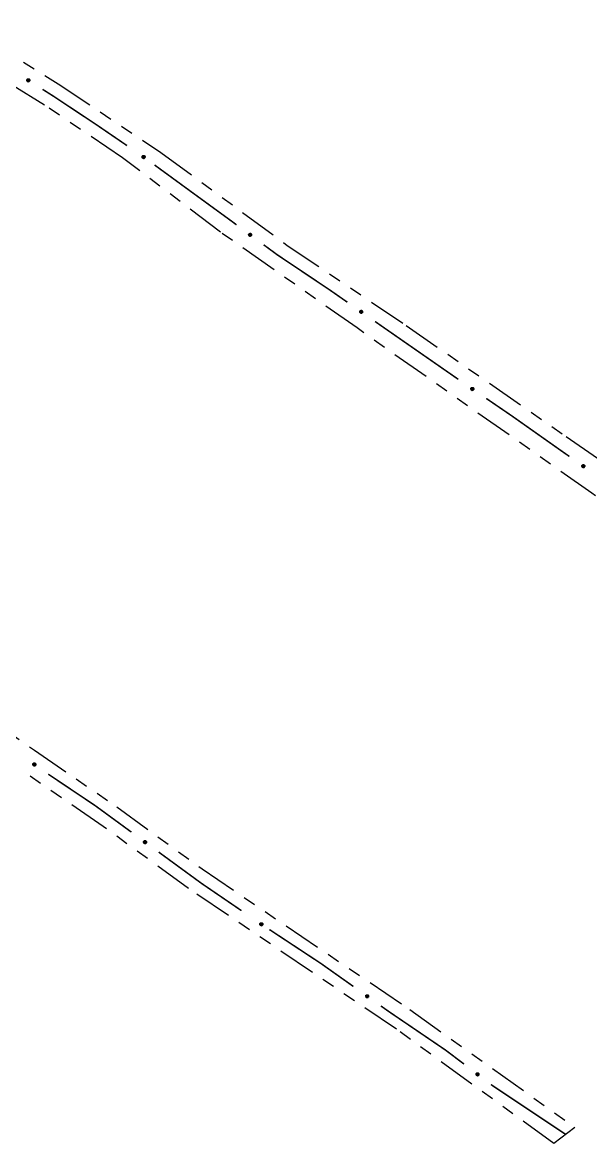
# Model space of a CAD drawing. Extents: x 211453 to 215163, y 4877397 to 4881305.
# Drawn here: x 214478.6 to 214545.9, y 4879470.2 to 4879602.8 of the extents above; entities that cross this region are included whole.
import ezdxf

# ---------------------------------------------------------------- set-up
doc = ezdxf.new("R2010")
doc.units = 0
doc.header["$LTSCALE"] = 1.5
doc.header["$MEASUREMENT"] = 0
doc.linetypes.add('TRACO_25', pattern=[8, 3, -1, 1, -1, 1, -1])
doc.layers.add('SV-EIXO-RUA-N-PAV', color=6, linetype='CONTINUOUS')
doc.layers.add('SV-RUA-NAO-PAV', color=7, linetype='CONTINUOUS')

msp = doc.modelspace()

# ---------------------------------------------------------------- linework, layer by layer
at = {"layer": 'SV-EIXO-RUA-N-PAV'}
for points in [[(214479.247635, 4879596.14186), (214479.295202, 4879596.153236), (214479.33841, 4879596.153287), (214479.37446, 4879596.142957), (214479.403935, 4879596.125522), (214479.432082, 4879596.104289), (214479.455736, 4879596.076621), (214479.475188, 4879596.040098), (214479.486935, 4879595.992462), (214479.484078, 4879595.948196), (214479.475841, 4879595.912312), (214479.459431, 4879595.880529), (214479.438346, 4879595.853532), (214479.408794, 4879595.829912), (214479.371588, 4879595.810561), (214479.323402, 4879595.799908), (214479.281042, 4879595.800148), (214479.246436, 4879595.811055), (214479.214588, 4879595.827755), (214479.186113, 4879595.849777), (214479.16305, 4879595.87707), (214479.143634, 4879595.914566), (214479.13375, 4879595.962265), (214479.133507, 4879596.004516), (214479.143926, 4879596.039267), (214479.161073, 4879596.070251), (214479.182026, 4879596.09874), (214479.208849, 4879596.123676), (214479.247635, 4879596.14186)], [(214492.902574, 4879587.072199), (214492.950788, 4879587.080412), (214492.993905, 4879587.077612), (214493.029194, 4879587.064926), (214493.057456, 4879587.045585), (214493.08414, 4879587.022541), (214493.105917, 4879586.993372), (214493.122916, 4879586.955645), (214493.131495, 4879586.907338), (214493.125723, 4879586.863357), (214493.115137, 4879586.828094), (214493.096666, 4879586.797464), (214493.073846, 4879586.771916), (214493.042799, 4879586.750297), (214493.004397, 4879586.733444), (214492.955614, 4879586.725993), (214492.913362, 4879586.729028), (214492.87955, 4879586.742195), (214492.848874, 4879586.76096), (214492.821914, 4879586.784812), (214492.800702, 4879586.813568), (214492.783803, 4879586.852263), (214492.777087, 4879586.90051), (214492.779633, 4879586.942685), (214492.792321, 4879586.976673), (214492.811476, 4879587.006458), (214492.834263, 4879587.033503), (214492.862672, 4879587.056614), (214492.902574, 4879587.072199)], [(214505.510193, 4879577.861472), (214505.558435, 4879577.869518), (214505.601542, 4879577.866567), (214505.636787, 4879577.853758), (214505.664981, 4879577.834318), (214505.691584, 4879577.811182), (214505.71326, 4879577.781937), (214505.730127, 4879577.744151), (214505.738538, 4879577.695814), (214505.732613, 4879577.651854), (214505.721904, 4879577.616628), (214505.703326, 4879577.586062), (214505.680417, 4879577.560595), (214505.649295, 4879577.539084), (214505.610835, 4879577.522364), (214505.562026, 4879577.515084), (214505.519785, 4879577.518266), (214505.486019, 4879577.53155), (214505.455409, 4879577.550422), (214505.428532, 4879577.574368), (214505.40742, 4879577.603198), (214505.390655, 4879577.641952), (214505.384108, 4879577.690221), (214505.386801, 4879577.732388), (214505.399608, 4879577.766331), (214505.418866, 4879577.796049), (214505.441747, 4879577.823014), (214505.470237, 4879577.846027), (214505.510193, 4879577.861472)], [(214518.652073, 4879568.74475), (214518.700086, 4879568.754066), (214518.743255, 4879568.752254), (214518.778826, 4879568.74038), (214518.807523, 4879568.721691), (214518.834728, 4879568.699264), (214518.857168, 4879568.670602), (214518.875027, 4879568.633274), (214518.88471, 4879568.585176), (214518.879947, 4879568.541075), (214518.870172, 4879568.505578), (214518.852407, 4879568.474533), (214518.830178, 4879568.44847), (214518.799634, 4879568.426145), (214518.761629, 4879568.408416), (214518.713029, 4879568.39985), (214518.670719, 4879568.401916), (214518.636614, 4879568.414305), (214518.605517, 4879568.432362), (214518.578017, 4879568.455591), (214518.556152, 4879568.483853), (214518.53837, 4879568.522151), (214518.530551, 4879568.570231), (214518.53213, 4879568.612454), (214518.544037, 4879568.646723), (214518.562504, 4879568.676939), (214518.584666, 4879568.704499), (214518.612538, 4879568.728255), (214518.652073, 4879568.74475)], [(214531.799914, 4879559.628697), (214531.847846, 4879559.638419), (214531.89103, 4879559.636974), (214531.9267, 4879559.625401), (214531.955554, 4879559.606956), (214531.982948, 4879559.584761), (214532.00563, 4879559.55629), (214532.023804, 4879559.519114), (214532.033894, 4879559.4711), (214532.029506, 4879559.42696), (214532.020031, 4879559.391382), (214532.00253, 4879559.360187), (214531.980522, 4879559.333936), (214531.950169, 4879559.311354), (214531.912315, 4879559.293304), (214531.86379, 4879559.284326), (214531.821463, 4879559.286034), (214531.787255, 4879559.298133), (214531.756006, 4879559.315927), (214531.72831, 4879559.338921), (214531.706206, 4879559.366997), (214531.688101, 4879559.405143), (214531.679875, 4879559.453155), (214531.681096, 4879559.49539), (214531.692712, 4879559.529759), (214531.710923, 4879559.56013), (214531.73285, 4879559.587877), (214531.76052, 4879559.611868), (214531.799914, 4879559.628697)], [(214544.933954, 4879550.489904), (214544.981975, 4879550.499183), (214545.025143, 4879550.497339), (214545.060705, 4879550.485437), (214545.089387, 4879550.466726), (214545.116575, 4879550.444279), (214545.138993, 4879550.4156), (214545.156823, 4879550.378258), (214545.166469, 4879550.330152), (214545.161673, 4879550.286055), (214545.151871, 4879550.250566), (214545.134082, 4879550.219534), (214545.111833, 4879550.193488), (214545.081273, 4879550.171187), (214545.043254, 4879550.153487), (214544.994647, 4879550.144958), (214544.952338, 4879550.147057), (214544.918244, 4879550.159471), (214544.887159, 4879550.177553), (214544.859678, 4879550.200802), (214544.837834, 4879550.229081), (214544.820082, 4879550.267392), (214544.8123, 4879550.315479), (214544.813911, 4879550.3577), (214544.825844, 4879550.39196), (214544.844334, 4879550.422162), (214544.866517, 4879550.449705), (214544.894408, 4879550.47344), (214544.933954, 4879550.489904)], [(214479.972097, 4879515.193711), (214480.02013, 4879515.202925), (214480.063296, 4879515.201022), (214480.098841, 4879515.189072), (214480.127498, 4879515.170322), (214480.154656, 4879515.147838), (214480.177035, 4879515.119129), (214480.194815, 4879515.081763), (214480.204396, 4879515.033644), (214480.19954, 4879514.989553), (214480.18969, 4879514.954078), (214480.171859, 4879514.92307), (214480.149575, 4879514.897054), (214480.118984, 4879514.874794), (214480.080941, 4879514.857145), (214480.032323, 4879514.848682), (214479.990018, 4879514.850838), (214479.95594, 4879514.863299), (214479.92488, 4879514.881422), (214479.89743, 4879514.904709), (214479.875624, 4879514.933017), (214479.857924, 4879514.971353), (214479.850207, 4879515.019449), (214479.851875, 4879515.061669), (214479.863854, 4879515.095913), (214479.882385, 4879515.126089), (214479.904605, 4879515.153602), (214479.932528, 4879515.1773), (214479.972097, 4879515.193711)], [(214493.07231, 4879506.008523), (214493.12053, 4879506.016702), (214493.163645, 4879506.013871), (214493.198925, 4879506.00116), (214493.227173, 4879505.981798), (214493.25384, 4879505.958736), (214493.275597, 4879505.929552), (214493.292569, 4879505.891812), (214493.301114, 4879505.843499), (214493.295311, 4879505.799522), (214493.2847, 4879505.764267), (214493.266207, 4879505.733649), (214493.243368, 4879505.708118), (214493.212306, 4879505.686522), (214493.173893, 4879505.669695), (214493.125104, 4879505.662279), (214493.082854, 4879505.665344), (214493.049052, 4879505.678535), (214493.018389, 4879505.697322), (214492.991446, 4879505.721193), (214492.970255, 4879505.749964), (214492.953383, 4879505.788671), (214492.946701, 4879505.836922), (214492.949277, 4879505.879096), (214492.96199, 4879505.913075), (214492.981165, 4879505.942846), (214493.003971, 4879505.969875), (214493.032397, 4879505.992966), (214493.07231, 4879506.008523)], [(214506.828435, 4879496.289096), (214506.876196, 4879496.299625), (214506.919398, 4879496.298907), (214506.955258, 4879496.287938), (214506.984419, 4879496.269981), (214507.012184, 4879496.248251), (214507.035342, 4879496.220167), (214507.054141, 4879496.183303), (214507.065039, 4879496.135465), (214507.061395, 4879496.091258), (214507.052522, 4879496.055525), (214507.035549, 4879496.02404), (214507.013987, 4879495.997422), (214506.984019, 4879495.974331), (214506.946475, 4879495.955645), (214506.898108, 4879495.94585), (214506.855759, 4879495.946844), (214506.821352, 4879495.958365), (214506.789806, 4879495.975629), (214506.761727, 4879495.998154), (214506.739153, 4879496.025853), (214506.720407, 4879496.063688), (214506.711373, 4879496.111555), (214506.711882, 4879496.153804), (214506.722917, 4879496.188364), (214506.740612, 4879496.219038), (214506.762069, 4879496.24715), (214506.789331, 4879496.271605), (214506.828435, 4879496.289096)], [(214519.357858, 4879487.771), (214519.405945, 4879487.77993), (214519.449099, 4879487.777772), (214519.484573, 4879487.765612), (214519.513119, 4879487.746693), (214519.540143, 4879487.724049), (214519.562352, 4879487.695208), (214519.57991, 4879487.657737), (214519.589207, 4879487.609563), (214519.58409, 4879487.565501), (214519.57403, 4879487.530085), (214519.556016, 4879487.499183), (214519.533579, 4879487.473299), (214519.502857, 4879487.451221), (214519.464711, 4879487.433797), (214519.416043, 4879487.425622), (214519.373751, 4879487.428028), (214519.339747, 4879487.44069), (214519.308795, 4879487.458997), (214519.281483, 4879487.482445), (214519.259846, 4879487.510882), (214519.242372, 4879487.549321), (214519.23494, 4879487.597463), (214519.236858, 4879487.639672), (214519.249039, 4879487.673844), (214519.267748, 4879487.703911), (214519.29013, 4879487.731292), (214519.318193, 4879487.754824), (214519.357858, 4879487.771)], [(214532.424205, 4879478.537286), (214532.472547, 4879478.544705), (214532.515612, 4879478.541195), (214532.550688, 4879478.52793), (214532.578627, 4879478.508125), (214532.604928, 4879478.484645), (214532.626222, 4879478.455122), (214532.642598, 4879478.41712), (214532.65038, 4879478.368678), (214532.643885, 4879478.324798), (214532.63272, 4879478.289714), (214532.613746, 4879478.259392), (214532.590509, 4879478.234224), (214532.55911, 4879478.213119), (214532.520436, 4879478.1969), (214532.471537, 4879478.190254), (214532.429341, 4879478.193984), (214532.39575, 4879478.207706), (214532.365387, 4879478.226973), (214532.338824, 4879478.251266), (214532.318088, 4879478.280367), (214532.301828, 4879478.319335), (214532.295907, 4879478.367686), (214532.299148, 4879478.409814), (214532.312394, 4879478.443588), (214532.332036, 4879478.473054), (214532.355265, 4879478.49972), (214532.384052, 4879478.522361), (214532.424205, 4879478.537286)]]:
    msp.add_lwpolyline(points, close=True, dxfattribs=at)
for points in [[(214479.133507, 4879596.004516), (214479.438346, 4879595.853532)], [(214479.13375, 4879595.962265), (214479.408794, 4879595.829912)], [(214479.134926, 4879595.981383), (214479.419014, 4879595.843367)], [(214479.141236, 4879596.019384), (214479.446071, 4879595.868222)], [(214479.142754, 4879595.937652), (214479.387345, 4879595.821433)], [(214479.143634, 4879595.914566), (214479.371588, 4879595.810561)], [(214479.143926, 4879596.039267), (214479.459431, 4879595.880529)], [(214479.154463, 4879596.053004), (214479.464752, 4879595.895154)], [(214479.159267, 4879595.89488), (214479.340694, 4879595.808994)], [(214479.161073, 4879596.070251), (214479.475841, 4879595.912312)], [(214479.16305, 4879595.87707), (214479.323402, 4879595.799908)], [(214479.175335, 4879596.083394), (214479.476712, 4879595.934423)], [(214479.178587, 4879595.861638), (214479.296541, 4879595.803049)], [(214479.182026, 4879596.09874), (214479.484078, 4879595.948196)], [(214479.186113, 4879595.849777), (214479.281042, 4879595.800148)], [(214479.199357, 4879596.108557), (214479.48187, 4879595.973155)], [(214479.208849, 4879596.123676), (214479.486935, 4879595.992462)], [(214479.22799, 4879596.130799), (214479.477077, 4879596.016577)], [(214479.247635, 4879596.14186), (214479.475188, 4879596.040098)], [(214479.273797, 4879596.147004), (214479.458989, 4879596.061962)], [(214479.295202, 4879596.153236), (214479.455736, 4879596.076621)], [(214479.319833, 4879596.153372), (214479.435903, 4879596.094361)], [(214479.33841, 4879596.153287), (214479.432082, 4879596.104289)], [(214492.777087, 4879586.90051), (214493.042799, 4879586.750297)], [(214492.779522, 4879586.919508), (214493.053884, 4879586.763049)], [(214492.779633, 4879586.942685), (214493.073846, 4879586.771916)], [(214492.783803, 4879586.852263), (214493.004397, 4879586.733444)], [(214492.784448, 4879586.875357), (214493.020838, 4879586.743253)], [(214492.788326, 4879586.957011), (214493.082523, 4879586.786065)], [(214492.792321, 4879586.976673), (214493.096666, 4879586.797464)], [(214492.798103, 4879586.831589), (214492.973467, 4879586.733919)], [(214492.800702, 4879586.813568), (214492.955614, 4879586.725993)], [(214492.803742, 4879586.989684), (214493.10294, 4879586.811706)], [(214492.811476, 4879587.006458), (214493.115137, 4879586.828094)], [(214492.815188, 4879586.797143), (214492.929018, 4879586.7309)], [(214492.821914, 4879586.784812), (214492.913362, 4879586.729028)], [(214492.826574, 4879587.018631), (214493.117465, 4879586.850099)], [(214492.834263, 4879587.033503), (214493.125723, 4879586.863357)], [(214492.852204, 4879587.042154), (214493.125167, 4879586.888407)], [(214492.862672, 4879587.056614), (214493.131495, 4879586.907338)], [(214492.882241, 4879587.062459), (214493.12325, 4879586.932051)], [(214492.902574, 4879587.072199), (214493.122916, 4879586.955645)], [(214492.929018, 4879587.075606), (214493.108196, 4879586.97853)], [(214492.950788, 4879587.080412), (214493.105917, 4879586.993372)], [(214492.975374, 4879587.078922), (214493.087298, 4879587.012381)], [(214492.993905, 4879587.077612), (214493.08414, 4879587.022541)], [(214505.434006, 4879577.80817), (214505.724308, 4879577.638625)], [(214505.441747, 4879577.823014), (214505.732613, 4879577.651854)], [(214505.459718, 4879577.831604), (214505.732144, 4879577.676905)], [(214505.470237, 4879577.846027), (214505.738538, 4879577.695814)], [(214505.489827, 4879577.851803), (214505.730379, 4879577.720556)], [(214505.510193, 4879577.861472), (214505.730127, 4879577.744151)], [(214505.536649, 4879577.864787), (214505.715487, 4879577.767088)], [(214505.558435, 4879577.869518), (214505.71326, 4879577.781937)], [(214505.583016, 4879577.867942), (214505.694707, 4879577.801011)], [(214505.601542, 4879577.866567), (214505.691584, 4879577.811182)], [(214505.384108, 4879577.690221), (214505.649295, 4879577.539084)], [(214505.386609, 4879577.709212), (214505.660424, 4879577.551797)], [(214505.386801, 4879577.732388), (214505.680417, 4879577.560595)], [(214505.390655, 4879577.641952), (214505.610835, 4879577.522364)], [(214505.391381, 4879577.665043), (214505.627309, 4879577.532116)], [(214505.395544, 4879577.746683), (214505.689143, 4879577.574713)], [(214505.399608, 4879577.766331), (214505.703326, 4879577.586062)], [(214505.404883, 4879577.621228), (214505.579906, 4879577.522947)], [(214505.40742, 4879577.603198), (214505.562026, 4879577.515084)], [(214505.411074, 4879577.779303), (214505.70965, 4879577.600282)], [(214505.418866, 4879577.796049), (214505.721904, 4879577.616628)], [(214505.421848, 4879577.586723), (214505.535447, 4879577.520083)], [(214505.428532, 4879577.574368), (214505.519785, 4879577.518266)], [(214518.530551, 4879568.570231), (214518.799634, 4879568.426145)], [(214518.53213, 4879568.612454), (214518.830178, 4879568.44847)], [(214518.53255, 4879568.589281), (214518.810425, 4879568.439148)], [(214518.53837, 4879568.522151), (214518.761629, 4879568.408416)], [(214518.538486, 4879568.545254), (214518.777841, 4879568.418599)], [(214518.540493, 4879568.626975), (214518.838529, 4879568.462813)], [(214518.544037, 4879568.646723), (214518.852407, 4879568.474533)], [(214518.555156, 4879568.659993), (214518.858353, 4879568.488915)], [(214518.562504, 4879568.676939), (214518.870172, 4879568.505578)], [(214518.577319, 4879568.689455), (214518.871995, 4879568.527632)], [(214518.584666, 4879568.704499), (214518.879947, 4879568.541075)], [(214518.602404, 4879568.71356), (214518.878818, 4879568.566105)], [(214518.612538, 4879568.728255), (214518.88471, 4879568.585176)], [(214518.631968, 4879568.734546), (214518.875901, 4879568.609694)], [(214518.652073, 4879568.74475), (214518.875027, 4879568.633274)], [(214518.678432, 4879568.748762), (214518.859786, 4879568.655816)], [(214518.700086, 4879568.754066), (214518.857168, 4879568.670602)], [(214518.724699, 4879568.753139), (214518.838118, 4879568.68918)], [(214518.743255, 4879568.752254), (214518.834728, 4879568.699264)], [(214518.55314, 4879568.50181), (214518.730696, 4879568.408183)], [(214518.556152, 4879568.483853), (214518.713029, 4879568.39985)], [(214518.57101, 4879568.467765), (214518.686328, 4879568.404146)], [(214518.578017, 4879568.455591), (214518.670719, 4879568.401916)], [(214531.679875, 4879559.453155), (214531.950169, 4879559.311354)], [(214531.681096, 4879559.49539), (214531.980522, 4879559.333936)], [(214531.681712, 4879559.472221), (214531.960849, 4879559.324447)], [(214531.688021, 4879559.428246), (214531.92844, 4879559.303624)], [(214531.688101, 4879559.405143), (214531.912315, 4879559.293304)], [(214531.689336, 4879559.509981), (214531.988751, 4879559.34835)], [(214531.692712, 4879559.529759), (214532.00253, 4879559.360187)], [(214531.703043, 4879559.384928), (214531.881385, 4879559.292808)], [(214531.703719, 4879559.543122), (214532.008354, 4879559.374619)], [(214531.706206, 4879559.366997), (214531.86379, 4879559.284326)], [(214531.710923, 4879559.56013), (214532.020031, 4879559.391382)], [(214531.7212, 4879559.351035), (214531.837053, 4879559.288396)], [(214531.725632, 4879559.572771), (214532.021667, 4879559.41345)], [(214531.72831, 4879559.338921), (214531.821463, 4879559.286034)], [(214531.73285, 4879559.587877), (214532.029506, 4879559.42696)], [(214531.750511, 4879559.597087), (214532.028164, 4879559.45198)], [(214531.76052, 4879559.611868), (214532.033894, 4879559.4711)], [(214531.779897, 4879559.618324), (214532.024878, 4879559.495542)], [(214531.799914, 4879559.628697), (214532.023804, 4879559.519114)], [(214531.826238, 4879559.632932), (214532.008373, 4879559.541526)], [(214531.847846, 4879559.638419), (214532.00563, 4879559.55629)], [(214531.872466, 4879559.637701), (214531.986423, 4879559.574705)], [(214531.89103, 4879559.636974), (214531.982948, 4879559.584761)], [(214544.8123, 4879550.315479), (214545.081273, 4879550.171187)], [(214544.813911, 4879550.3577), (214545.111833, 4879550.193488)], [(214544.814313, 4879550.334527), (214545.092073, 4879550.184181)], [(214544.820082, 4879550.267392), (214545.043254, 4879550.153487)], [(214544.820216, 4879550.290495), (214545.059473, 4879550.163658)], [(214544.822285, 4879550.372215), (214545.120195, 4879550.207825)], [(214544.825844, 4879550.39196), (214545.134082, 4879550.219534)], [(214544.834836, 4879550.24704), (214545.01232, 4879550.153277)], [(214544.836973, 4879550.405222), (214545.14004, 4879550.233912)], [(214544.837834, 4879550.229081), (214544.994647, 4879550.144958)], [(214544.844334, 4879550.422162), (214545.151871, 4879550.250566)], [(214544.85268, 4879550.212981), (214544.967949, 4879550.149274)], [(214544.859159, 4879550.434667), (214545.15371, 4879550.272618)], [(214544.859678, 4879550.200802), (214544.952338, 4879550.147057)], [(214544.866517, 4879550.449705), (214545.161673, 4879550.286055)], [(214544.884262, 4879550.458752), (214545.160563, 4879550.311086)], [(214544.894408, 4879550.47344), (214545.166469, 4879550.330152)], [(214544.913842, 4879550.479716), (214545.157679, 4879550.354677)], [(214544.933954, 4879550.489904), (214545.156823, 4879550.378258)], [(214544.960317, 4879550.493896), (214545.1416, 4879550.400812)], [(214544.981975, 4879550.499183), (214545.138993, 4879550.4156)], [(214545.006587, 4879550.498238), (214545.119957, 4879550.434192)], [(214545.025143, 4879550.497339), (214545.116575, 4879550.444279)], [(214479.850207, 4879515.019449), (214480.118984, 4879514.874794)], [(214479.851875, 4879515.061669), (214480.149575, 4879514.897054)], [(214479.852246, 4879515.038495), (214480.129802, 4879514.887774)], [(214479.857924, 4879514.971353), (214480.080941, 4879514.857145)], [(214479.858089, 4879514.994455), (214480.097175, 4879514.867294)], [(214479.860269, 4879515.076172), (214480.157956, 4879514.91138)], [(214479.863854, 4879515.095913), (214480.171859, 4879514.92307)], [(214479.872651, 4879514.95098), (214480.050008, 4879514.856978)], [(214479.875002, 4879515.109159), (214480.177836, 4879514.93744)], [(214479.875624, 4879514.933017), (214480.032323, 4879514.848682)], [(214479.882385, 4879515.126089), (214480.18969, 4879514.954078)], [(214479.890448, 4879514.916898), (214480.005632, 4879514.853035)], [(214479.897227, 4879515.138574), (214480.191559, 4879514.976127)], [(214479.89743, 4879514.904709), (214479.990018, 4879514.850838)], [(214479.904605, 4879515.153602), (214480.19954, 4879514.989553)], [(214479.922362, 4879515.162625), (214480.198464, 4879515.014586)], [(214479.932528, 4879515.1773), (214480.204396, 4879515.033644)], [(214479.951971, 4879515.183549), (214480.195639, 4879515.058181)], [(214479.972097, 4879515.193711), (214480.194815, 4879515.081763)], [(214479.998465, 4879515.197666), (214480.179622, 4879515.104337)], [(214480.02013, 4879515.202925), (214480.177035, 4879515.119129)], [(214480.044741, 4879515.201946), (214480.158024, 4879515.137747)], [(214480.063296, 4879515.201022), (214480.154656, 4879515.147838)], [(214492.946701, 4879505.836922), (214493.212306, 4879505.686522)], [(214492.949149, 4879505.855919), (214493.223401, 4879505.699266)], [(214492.949277, 4879505.879096), (214493.243368, 4879505.708118)], [(214492.953383, 4879505.788671), (214493.173893, 4879505.669695)], [(214492.954044, 4879505.811764), (214493.19034, 4879505.679493)], [(214492.95798, 4879505.893416), (214493.252056, 4879505.722261)], [(214492.96199, 4879505.913075), (214493.266207, 4879505.733649)], [(214492.967668, 4879505.767986), (214493.142963, 4879505.670192)], [(214492.970255, 4879505.749964), (214493.125104, 4879505.662279)], [(214492.973419, 4879505.926078), (214493.272491, 4879505.747887)], [(214492.981165, 4879505.942846), (214493.2847, 4879505.764267)], [(214492.984728, 4879505.733529), (214493.098512, 4879505.667205)], [(214492.991446, 4879505.721193), (214493.082854, 4879505.665344)], [(214492.996272, 4879505.955009), (214493.287043, 4879505.786271)], [(214493.003971, 4879505.969875), (214493.295311, 4879505.799522)], [(214493.021919, 4879505.978514), (214493.294773, 4879505.824572)], [(214493.032397, 4879505.992966), (214493.301114, 4879505.843499)], [(214493.051971, 4879505.998797), (214493.292886, 4879505.868218)], [(214493.07231, 4879506.008523), (214493.292569, 4879505.891812)], [(214493.098757, 4879506.011911), (214493.277866, 4879505.914708)], [(214493.12053, 4879506.016702), (214493.275597, 4879505.929552)], [(214493.145115, 4879506.015194), (214493.256991, 4879505.948574)], [(214493.163645, 4879506.013871), (214493.25384, 4879505.958736)], [(214506.711373, 4879496.111555), (214506.984019, 4879495.974331)], [(214506.711882, 4879496.153804), (214507.013987, 4879495.997422)], [(214506.712888, 4879496.130649), (214506.994477, 4879495.987602)], [(214506.719874, 4879496.168532), (214507.021972, 4879496.011972)], [(214506.719938, 4879496.086786), (214506.962424, 4879495.966235)], [(214506.720407, 4879496.063688), (214506.946475, 4879495.955645)], [(214506.722917, 4879496.188364), (214507.035549, 4879496.02404)], [(214506.733696, 4879496.201911), (214507.04113, 4879496.038568)], [(214506.735688, 4879496.043727), (214506.915558, 4879495.954628)], [(214506.739153, 4879496.025853), (214506.898108, 4879495.94585)], [(214506.740612, 4879496.219038), (214507.052522, 4879496.055525)], [(214506.754414, 4879496.010146), (214506.871307, 4879495.949469)], [(214506.755106, 4879496.231925), (214507.053786, 4879496.077617)], [(214506.761727, 4879495.998154), (214506.855759, 4879495.946844)], [(214506.762069, 4879496.24715), (214507.061395, 4879496.091258)], [(214506.779572, 4879496.256657), (214507.059632, 4879496.116252)], [(214506.789331, 4879496.271605), (214507.065039, 4879496.135465)], [(214506.808595, 4879496.278386), (214507.055612, 4879496.159752)], [(214506.828435, 4879496.289096), (214507.054141, 4879496.183303)], [(214506.854684, 4879496.293774), (214507.038334, 4879496.205452)], [(214506.876196, 4879496.299625), (214507.035342, 4879496.220167)], [(214506.900825, 4879496.299322), (214507.015828, 4879496.238256)], [(214506.919398, 4879496.298907), (214507.012184, 4879496.248251)], [(214519.23494, 4879487.597463), (214519.502857, 4879487.451221)], [(214519.236858, 4879487.639672), (214519.533579, 4879487.473299)], [(214519.237091, 4879487.616496), (214519.513752, 4879487.464136)], [(214519.245337, 4879487.654125), (214519.542045, 4879487.487575)], [(214519.249039, 4879487.673844), (214519.556016, 4879487.499183)], [(214519.260265, 4879487.687024), (214519.562078, 4879487.513517)], [(214519.267748, 4879487.703911), (214519.57403, 4879487.530085)], [(214519.282664, 4879487.716307), (214519.57603, 4879487.552123)], [(214519.29013, 4879487.731292), (214519.58409, 4879487.565501)], [(214519.307941, 4879487.74021), (214519.583162, 4879487.59054)], [(214519.318193, 4879487.754824), (214519.589207, 4879487.609563)], [(214519.337673, 4879487.760958), (214519.580595, 4879487.634151)], [(214519.357858, 4879487.771), (214519.57991, 4879487.657737)], [(214519.384249, 4879487.7748), (214519.564851, 4879487.680401)], [(214519.405945, 4879487.77993), (214519.562352, 4879487.695208)], [(214519.43055, 4879487.778806), (214519.543452, 4879487.713938)], [(214519.449099, 4879487.777772), (214519.540143, 4879487.724049)], [(214519.242372, 4879487.549321), (214519.464711, 4879487.433797)], [(214519.242674, 4879487.572422), (214519.481004, 4879487.44385)], [(214519.256979, 4879487.528862), (214519.433777, 4879487.433813)], [(214519.259846, 4879487.510882), (214519.416043, 4879487.425622)], [(214519.274574, 4879487.494675), (214519.389378, 4879487.430132)], [(214519.281483, 4879487.482445), (214519.373751, 4879487.428028)], [(214532.295907, 4879478.367686), (214532.55911, 4879478.213119)], [(214532.298655, 4879478.386642), (214532.570404, 4879478.225687)], [(214532.299148, 4879478.409814), (214532.590509, 4879478.234224)], [(214532.301828, 4879478.319335), (214532.520436, 4879478.1969)], [(214532.302853, 4879478.342416), (214532.537036, 4879478.206437)], [(214532.308075, 4879478.423995), (214532.599418, 4879478.248228)], [(214532.312394, 4879478.443588), (214532.613746, 4879478.259392)], [(214532.324027, 4879478.45641), (214532.620255, 4879478.273529)], [(214532.332036, 4879478.473054), (214532.63272, 4879478.289714)], [(214532.347333, 4879478.484977), (214532.635409, 4879478.311678)], [(214532.355265, 4879478.49972), (214532.643885, 4879478.324798)], [(214532.373347, 4879478.508075), (214532.643742, 4879478.349854)], [(214532.384052, 4879478.522361), (214532.65038, 4879478.368678)], [(214532.403714, 4879478.527882), (214532.642543, 4879478.393523)], [(214532.424205, 4879478.537286), (214532.642598, 4879478.41712)], [(214532.450701, 4879478.540257), (214532.628256, 4879478.440245)], [(214532.472547, 4879478.544705), (214532.626222, 4879478.455122)], [(214532.497105, 4879478.54281), (214532.607918, 4879478.474435)], [(214532.515612, 4879478.541195), (214532.604928, 4879478.484645)], [(214532.315786, 4879478.298429), (214532.489518, 4879478.197885)], [(214532.318088, 4879478.280367), (214532.471537, 4879478.190254)], [(214532.332301, 4879478.263707), (214532.445026, 4879478.195598)], [(214532.338824, 4879478.251266), (214532.429341, 4879478.193984)]]:
    msp.add_lwpolyline(points, dxfattribs=at)
at = {"layer": 'SV-EIXO-RUA-N-PAV', "const_width": 0.18}
for points in [[(214480.999467, 4879594.901468), (214481.84416, 4879594.366217)], [(214481.84416, 4879594.366217), (214482.275013, 4879594.093201)], [(214482.275013, 4879594.093201), (214486.850674, 4879591.059614)], [(214486.850674, 4879591.059614), (214487.401903, 4879590.694158)], [(214487.401903, 4879590.694158), (214490.983501, 4879588.245514)], [(214494.256551, 4879585.946948), (214498.294232, 4879582.997858)], [(214498.294232, 4879582.997858), (214498.732047, 4879582.678081)], [(214498.732047, 4879582.678081), (214503.143641, 4879579.464697)], [(214503.143641, 4879579.464697), (214503.320756, 4879579.335688)], [(214503.320756, 4879579.335688), (214503.949737, 4879578.872915)], [(214507.171638, 4879576.502397), (214508.782588, 4879575.317138)], [(214508.782588, 4879575.317138), (214508.787551, 4879575.313487)], [(214508.787551, 4879575.313487), (214514.598561, 4879571.421709)], [(214514.598561, 4879571.421709), (214514.962479, 4879571.177984)], [(214514.962479, 4879571.177984), (214517.065466, 4879569.714656)], [(214520.348807, 4879567.429997), (214521.169643, 4879566.858833)], [(214521.169643, 4879566.858833), (214521.760566, 4879566.447649)], [(214521.760566, 4879566.447649), (214529.381914, 4879561.152818)], [(214529.381914, 4879561.152818), (214529.833294, 4879560.839227)], [(214529.833294, 4879560.839227), (214530.205147, 4879560.585128)], [(214533.507726, 4879558.328366), (214535.984659, 4879556.635794)], [(214535.984659, 4879556.635794), (214536.63138, 4879556.193868)], [(214536.63138, 4879556.193868), (214541.710231, 4879552.608797)], [(214541.710231, 4879552.608797), (214542.409754, 4879552.115016)], [(214542.409754, 4879552.115016), (214543.34809, 4879551.461024)], [(214481.666164, 4879513.875543), (214486.649428, 4879510.533825)], [(214486.649428, 4879510.533825), (214487.249326, 4879510.131541)], [(214487.249326, 4879510.131541), (214491.509052, 4879507.01563)], [(214494.737693, 4879504.6543), (214499.582571, 4879501.114927)], [(214499.582571, 4879501.114927), (214499.848244, 4879500.920843)], [(214499.848244, 4879500.920843), (214504.532841, 4879497.72481)], [(214507.847411, 4879495.485888), (214513.692688, 4879491.63456)], [(214513.692688, 4879491.63456), (214513.927453, 4879491.479879)], [(214513.927453, 4879491.479879), (214517.779091, 4879488.753616)], [(214521.043981, 4879486.442665), (214521.860203, 4879485.864927)], [(214521.860203, 4879485.864927), (214521.921022, 4879485.821879)], [(214521.921022, 4879485.821879), (214528.476001, 4879481.367038)], [(214528.476001, 4879481.367038), (214528.697464, 4879481.21653)], [(214528.697464, 4879481.21653), (214530.877008, 4879479.568898)], [(214534.067868, 4879477.15676), (214534.223882, 4879477.038821)], [(214534.223882, 4879477.038821), (214542.381656, 4879471.600305)], [(214542.381656, 4879471.600305), (214542.908254, 4879471.24924)]]:
    msp.add_lwpolyline(points, dxfattribs=at)
at = {"layer": 'SV-RUA-NAO-PAV', "linetype": 'TRACO_25'}
for points in [[(214471.059742, 4879602.817288, 9.940719), (214482.844569, 4879595.554202, 9.563108), (214494.994391, 4879587.436385, 9.286195), (214509.96424, 4879576.438129, 8.43028), (214524.017567, 4879566.967409, 8.203714), (214542.959007, 4879553.830603, 8.077844), (214566.483055, 4879537.638726, 7.775756), (214585.730002, 4879524.807428, 7.775756), (214602.227386, 4879513.198158, 7.775756), (214615.618279, 4879504.042216, 7.775756), (214612.002771, 4879501.345905, 7.775756), (214596.728258, 4879511.976129, 7.775756), (214580.841889, 4879523.279892, 7.775756), (214563.733491, 4879534.889162, 7.775756), (214546.014078, 4879547.109447, 8.077844), (214518.212932, 4879566.661902, 8.203714), (214502.056379, 4879577.992882, 8.43028), (214490.469048, 4879586.798391, 9.286195), (214481.218622, 4879593.032294, 9.563108), (214469.399179, 4879600.316714, 9.940719)], [(214469.637302, 4879524.04366, 7.901626), (214480.024543, 4879516.71149, 7.498843), (214489.800771, 4879509.990333, 7.372972), (214499.882505, 4879502.658163, 7.372972), (214524.475827, 4879486.008025, 7.372972), (214544.004051, 4879472.077284, 7.372972), (214541.523088, 4879470.163399, 7.372972), (214522.865552, 4879483.692713, 7.372972), (214498.262249, 4879500.349608, 7.372972), (214488.172357, 4879507.687712, 7.372972), (214478.412552, 4879514.397577, 7.498843)]]:
    msp.add_polyline3d(points, dxfattribs=at)

doc.saveas('drawing.dxf')
